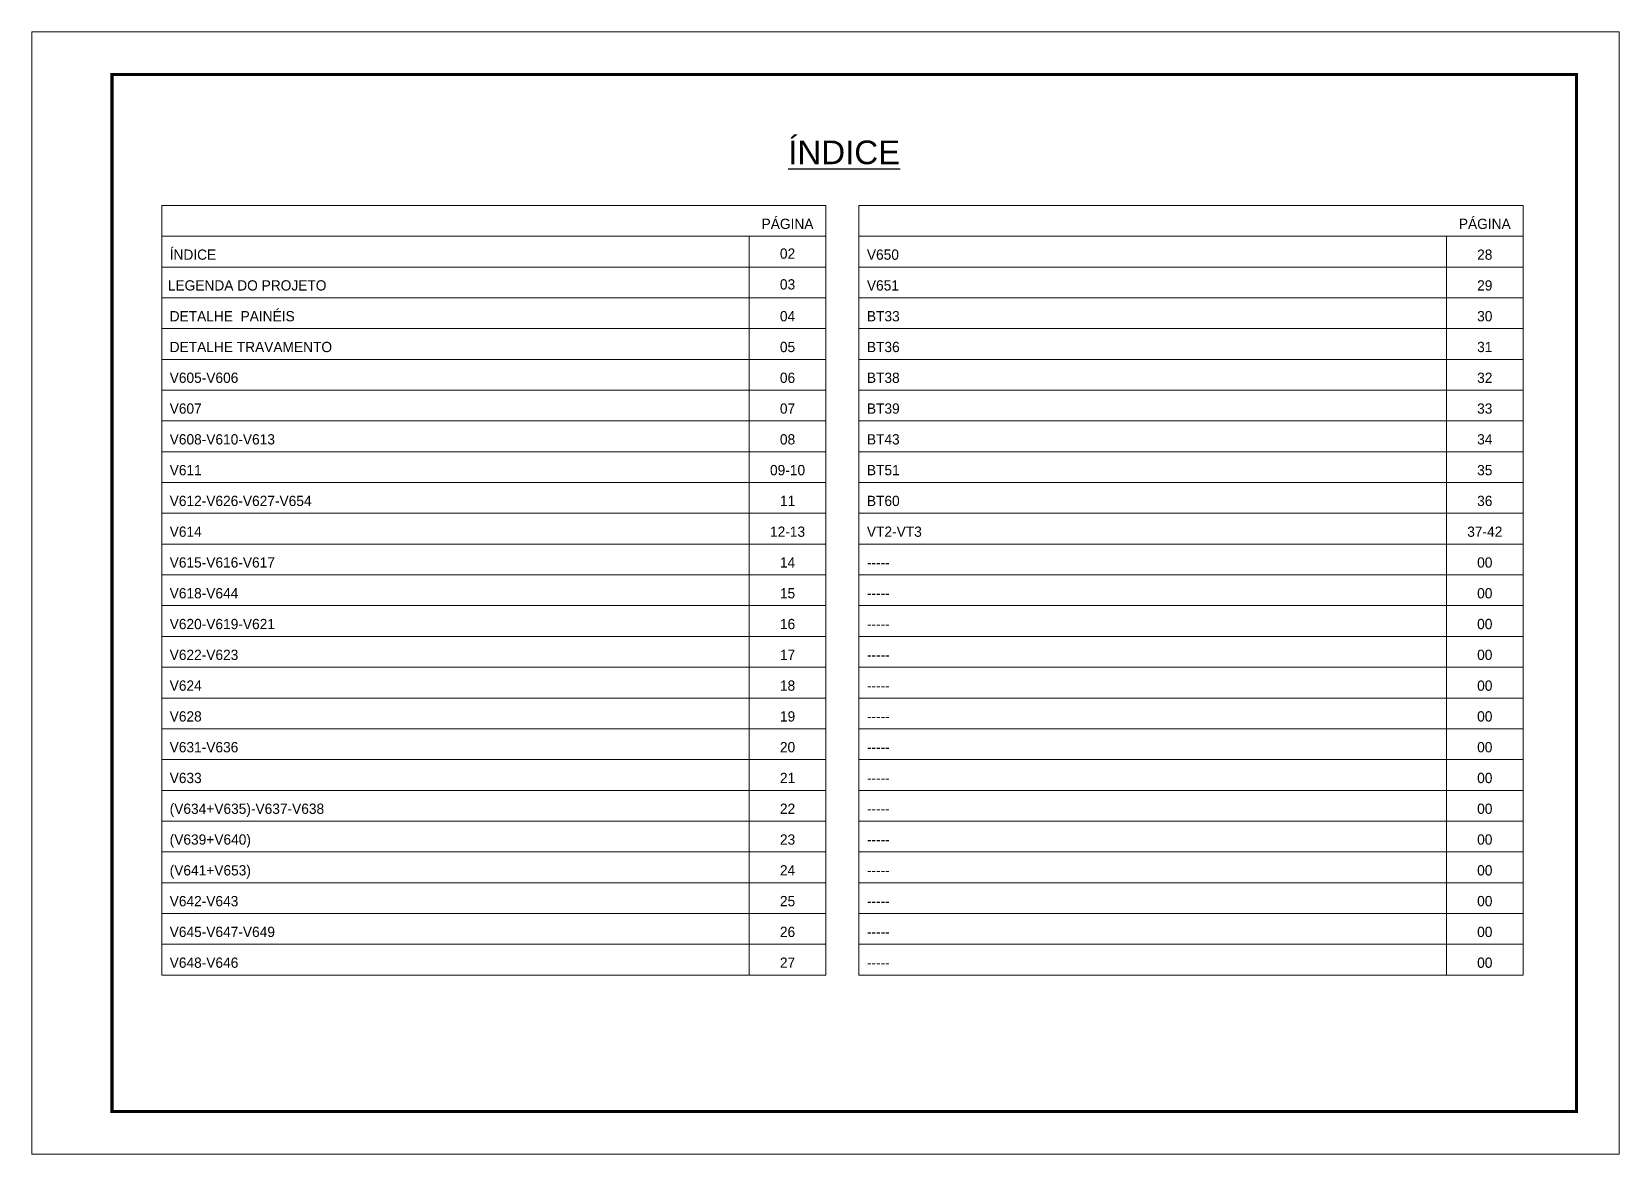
# Model space of a CAD drawing. Extents: x 3309 to 9590, y -2522 to 14608.
# Drawn here: x 4908 to 6393, y 13558 to 14608 of the extents above; entities that cross this region are included whole.
import ezdxf
from ezdxf.enums import TextEntityAlignment as Align

# ---------------------------------------------------------------- set-up
doc = ezdxf.new("R2010")
doc.units = 0
doc.layers.add('CARIMBO', color=255, linetype='Continuous', lineweight=9)
doc.layers.add('Folhas', color=255, linetype='Continuous', lineweight=9)
doc.styles.add('ARIAL', font='arial.ttf')
doc.styles.add('Tecnologia', font='')
doc.styles.get('Tecnologia').set_extended_font_data('Forgotten Futurist')

msp = doc.modelspace()

# ---------------------------------------------------------------- linework, layer by layer
at = {"layer": 'CARIMBO'}
for p, q in [((5029.4, 14445.37), (5650.78, 14445.37)), ((5029.4, 14445.37), (5650.78, 14445.37)), ((5029.4, 14445.37), (5029.4, 13725.46)), ((5650.78, 14445.37), (5650.78, 13725.46)), ((5681.6, 14445.37), (6302.99, 14445.37)), ((5681.6, 14445.37), (6302.99, 14445.37)), ((5681.6, 14445.37), (5681.6, 13725.46)), ((6302.99, 14445.37), (6302.99, 13725.46)), ((5029.4, 14416.57), (5650.78, 14416.57)), ((5029.4, 14416.57), (5650.78, 14416.57)), ((5029.4, 14416.57), (5650.78, 14416.57)), ((5578.96, 14416.57), (5578.96, 13725.46)), ((5681.6, 14416.57), (6302.99, 14416.57)), ((5681.6, 14416.57), (6302.99, 14416.57)), ((5681.6, 14416.57), (6302.99, 14416.57)), ((6231.17, 14416.57), (6231.17, 13725.46)), ((5029.4, 14387.78), (5650.78, 14387.78)), ((5681.6, 14387.78), (6302.99, 14387.78)), ((5029.4, 14358.98), (5650.78, 14358.98)), ((5681.6, 14358.98), (6302.99, 14358.98)), ((5029.4, 14330.18), (5650.78, 14330.18)), ((5029.4, 14330.18), (5650.78, 14330.18)), ((5681.6, 14330.18), (6302.99, 14330.18)), ((5681.6, 14330.18), (6302.99, 14330.18)), ((5029.4, 14301.39), (5650.78, 14301.39)), ((5029.4, 14301.39), (5650.78, 14301.39)), ((5029.4, 14301.39), (5650.78, 14301.39)), ((5681.6, 14301.39), (6302.99, 14301.39)), ((5681.6, 14301.39), (6302.99, 14301.39)), ((5681.6, 14301.39), (6302.99, 14301.39)), ((5029.4, 14272.59), (5650.78, 14272.59)), ((5681.6, 14272.59), (6302.99, 14272.59)), ((5029.4, 14243.8), (5650.78, 14243.8)), ((5681.6, 14243.8), (6302.99, 14243.8)), ((5029.4, 14215), (5650.78, 14215)), ((5681.6, 14215), (6302.99, 14215)), ((5029.4, 14186.2), (5650.78, 14186.2)), ((5681.6, 14186.2), (6302.99, 14186.2)), ((5029.4, 14157.41), (5650.78, 14157.41)), ((5681.6, 14157.41), (6302.99, 14157.41)), ((5029.4, 14128.61), (5650.78, 14128.61)), ((5681.6, 14128.61), (6302.99, 14128.61)), ((5029.4, 14099.82), (5650.78, 14099.82)), ((5681.6, 14099.82), (6302.99, 14099.82)), ((5029.4, 14071.02), (5650.78, 14071.02)), ((5681.6, 14071.02), (6302.99, 14071.02)), ((5029.4, 14042.22), (5650.78, 14042.22)), ((5681.6, 14042.22), (6302.99, 14042.22)), ((5029.4, 14013.43), (5650.78, 14013.43)), ((5681.6, 14013.43), (6302.99, 14013.43)), ((5029.4, 13984.63), (5650.78, 13984.63)), ((5681.6, 13984.63), (6302.99, 13984.63)), ((5029.4, 13955.83), (5650.78, 13955.83)), ((5681.6, 13955.83), (6302.99, 13955.83)), ((5029.4, 13927.04), (5650.78, 13927.04)), ((5681.6, 13927.04), (6302.99, 13927.04)), ((5029.4, 13898.24), (5650.78, 13898.24)), ((5681.6, 13898.24), (6302.99, 13898.24)), ((5029.4, 13869.45), (5650.78, 13869.45)), ((5681.6, 13869.45), (6302.99, 13869.45)), ((5029.4, 13840.65), (5650.78, 13840.65)), ((5681.6, 13840.65), (6302.99, 13840.65)), ((5029.4, 13811.85), (5650.78, 13811.85)), ((5681.6, 13811.85), (6302.99, 13811.85)), ((5029.4, 13783.06), (5650.78, 13783.06)), ((5681.6, 13783.06), (6302.99, 13783.06)), ((5029.4, 13754.26), (5650.78, 13754.26)), ((5681.6, 13754.26), (6302.99, 13754.26)), ((5029.4, 13725.46), (5650.78, 13725.46)), ((5681.6, 13725.46), (6302.99, 13725.46))]:
    msp.add_line(p, q, dxfattribs=at)
at = {"layer": 'Folhas'}
msp.add_lwpolyline([(4907.87, 13557.86), (6392.87, 13557.86), (6392.87, 14607.86), (4907.87, 14607.86)], close=True, dxfattribs=at)
at = {"layer": 'Folhas', "color": 30, "const_width": 3}
msp.add_lwpolyline([(4982.87, 13597.86), (6352.87, 13597.86), (6352.87, 14567.86), (4982.87, 14567.86)], close=True, dxfattribs=at)

# ---------------------------------------------------------------- texts
at = {"color": 0, "linetype": 'Continuous', "ltscale": 5, "style": 'ARIAL'}
msp.add_text('%%UÍNDICE', height=22.118, dxfattribs=at).set_placement((5667.87, 14483.98), align=Align.CENTER)
at = {"layer": 'CARIMBO', "style": 'Tecnologia'}
for s, p in [('PÁGINA', (5614.87, 14423.38)), ('PÁGINA', (6267.08, 14423.38)), ('02', (5614.87, 14395.55)), ('28', (6267.08, 14394.58)), ('03', (5614.87, 14366.75)), ('29', (6267.08, 14365.79)), ('04', (5614.87, 14336.99)), ('30', (6267.08, 14336.99)), ('05', (5614.87, 14308.2)), ('31', (6267.08, 14308.2)), ('06', (5614.87, 14279.4)), ('32', (6267.08, 14279.4)), ('07', (5614.87, 14250.6)), ('33', (6267.08, 14250.6)), ('08', (5614.87, 14221.81)), ('34', (6267.08, 14221.81)), ('09-10', (5614.87, 14193.01)), ('35', (6267.08, 14193.01)), ('11', (5614.87, 14164.21)), ('36', (6267.08, 14164.21)), ('12-13', (5614.87, 14135.42)), ('37-42', (6267.08, 14135.42)), ('14', (5614.87, 14106.62)), ('00', (6267.08, 14106.62)), ('15', (5614.87, 14077.83)), ('00', (6267.08, 14077.83)), ('16', (5614.87, 14049.03)), ('00', (6267.08, 14049.03)), ('17', (5614.87, 14020.23)), ('00', (6267.08, 14020.23)), ('18', (5614.87, 13991.44)), ('00', (6267.08, 13991.44)), ('19', (5614.87, 13962.64)), ('00', (6267.08, 13962.64)), ('20', (5614.87, 13933.84)), ('00', (6267.08, 13933.84)), ('21', (5614.87, 13905.05)), ('00', (6267.08, 13905.05)), ('22', (5614.87, 13876.25)), ('00', (6267.08, 13876.25)), ('23', (5614.87, 13847.46)), ('00', (6267.08, 13847.46)), ('24', (5614.87, 13818.66)), ('00', (6267.08, 13818.66)), ('25', (5614.87, 13789.86)), ('00', (6267.08, 13789.86)), ('26', (5614.87, 13761.07)), ('00', (6267.08, 13761.07)), ('27', (5614.87, 13732.27)), ('00', (6267.08, 13732.27))]:
    msp.add_text(s, height=9.599, dxfattribs=at).set_placement(p, align=Align.CENTER)
for s, height, p in [('ÍNDICE', 9.599, (5036.89, 14394.58)), ('V650', 9.599, (5689.1, 14394.58)), ('LEGENDA DO PROJETO', 9.5987, (5035.19, 14365.79)), ('V651', 9.599, (5689.1, 14365.79)), ('DETALHE  PAINÉIS', 9.5987, (5036.89, 14336.99)), ('BT33', 9.599, (5689.1, 14336.99)), ('DETALHE TRAVAMENTO', 9.5987, (5036.89, 14308.2)), ('BT36', 9.599, (5689.1, 14308.2)), ('V605-V606', 9.599, (5036.89, 14279.4)), ('BT38', 9.599, (5689.1, 14279.4)), ('V607', 9.599, (5036.89, 14250.6)), ('BT39', 9.599, (5689.1, 14250.6)), ('V608-V610-V613', 9.5987, (5036.89, 14221.81)), ('BT43', 9.599, (5689.1, 14221.81)), ('V611', 9.599, (5036.89, 14193.01)), ('BT51', 9.599, (5689.1, 14193.01)), ('V612-V626-V627-V654', 9.5987, (5036.89, 14164.21)), ('BT60', 9.599, (5689.1, 14164.21)), ('V614', 9.599, (5036.89, 14135.42)), ('VT2-VT3', 9.599, (5689.1, 14135.42)), ('V615-V616-V617', 9.5987, (5036.89, 14106.62)), ('-----', 9.599, (5689.1, 14106.62)), ('V618-V644', 9.599, (5036.89, 14077.83)), ('-----', 9.599, (5689.1, 14077.83)), ('V620-V619-V621', 9.5987, (5036.89, 14049.03)), ('-----', 9.599, (5689.1, 14049.03)), ('V622-V623', 9.599, (5036.89, 14020.23)), ('-----', 9.599, (5689.1, 14020.23)), ('V624', 9.599, (5036.89, 13991.44)), ('-----', 9.599, (5689.1, 13991.44)), ('V628', 9.599, (5036.89, 13962.64)), ('-----', 9.599, (5689.1, 13962.64)), ('V631-V636', 9.599, (5036.89, 13933.84)), ('-----', 9.599, (5689.1, 13933.84)), ('V633', 9.599, (5036.89, 13905.05)), ('-----', 9.599, (5689.1, 13905.05)), ('(V634+V635)-V637-V638', 9.5987, (5036.89, 13876.25)), ('-----', 9.599, (5689.1, 13876.25)), ('(V639+V640) ', 9.5987, (5036.89, 13847.46)), ('-----', 9.599, (5689.1, 13847.46)), ('(V641+V653) ', 9.5987, (5036.89, 13818.66)), ('-----', 9.599, (5689.1, 13818.66)), ('V642-V643', 9.599, (5036.89, 13789.86)), ('-----', 9.599, (5689.1, 13789.86)), ('V645-V647-V649', 9.5987, (5036.89, 13761.07)), ('-----', 9.599, (5689.1, 13761.07)), ('V648-V646', 9.599, (5036.89, 13732.27)), ('-----', 9.599, (5689.1, 13732.27))]:
    msp.add_text(s, height=height, dxfattribs=at).set_placement(p)

doc.saveas('drawing.dxf')
